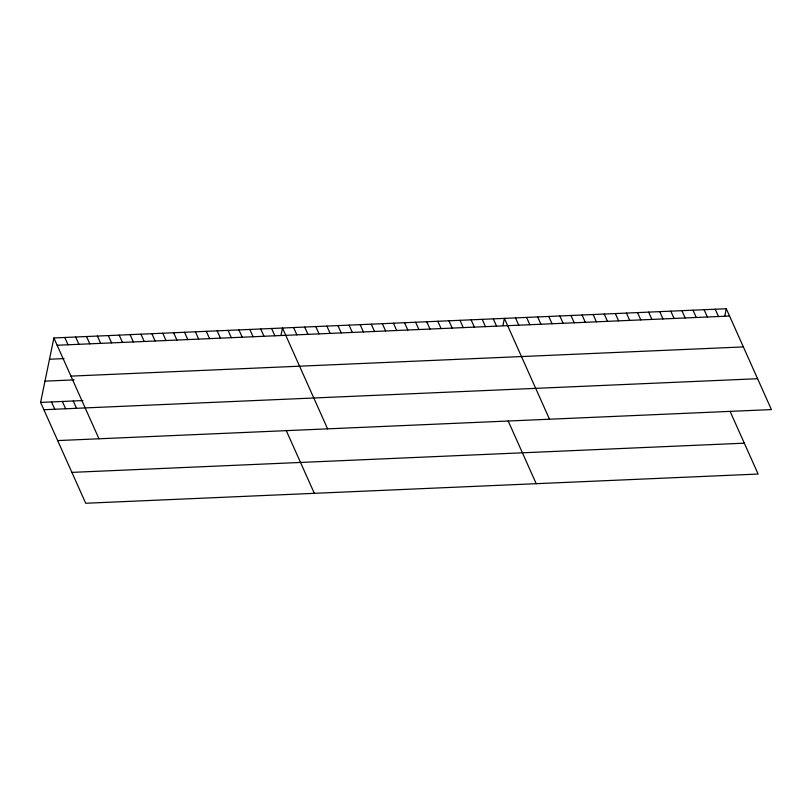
<?xml version="1.0" encoding="UTF-8"?>
<svg xmlns="http://www.w3.org/2000/svg" width="812" height="812" viewBox="0 0 812 812"><rect width="100%" height="100%" fill="white"/><g stroke="black" fill="none" stroke-linecap="round" stroke-linejoin="round"><path stroke-width="1.22" d="M730.089 411.369L758.124 474.046L85.707 503.257L40.6 402.417L53.876 337.954L726.293 308.743L771.4 409.583L57.672 440.581M281.033 335.112L282.495 328.028L327.612 428.868M502.932 325.47L504.394 318.385L549.501 419.225M724.832 315.838L726.293 308.743M57.144 345.252L729.552 316.041M49.491 359.229L64.016 358.599M70.948 376.129L743.366 346.917M44.985 381.143L74.014 379.884M40.6 402.417L82.936 400.57M43.868 409.715L757.596 378.717M71.903 472.381L744.31 443.169M715.199 309.23L718.458 316.528M704.106 309.707L707.364 317.005M693.012 310.194L696.27 317.492M681.907 310.671L685.176 317.969M670.813 311.158L674.082 318.456M659.72 311.635L662.988 318.933M648.626 312.123L651.894 319.42M637.532 312.6L640.8 319.898M626.438 313.087L629.706 320.385M615.344 313.564L618.612 320.862M604.25 314.051L607.508 321.349M593.156 314.528L596.414 321.826M582.062 315.015L585.32 322.313M570.968 315.492L574.226 322.79M559.864 315.98L563.132 323.277M548.77 316.457L552.038 323.755M537.676 316.934L540.944 324.242M526.582 317.421L529.85 324.719M515.488 317.898L518.756 325.206M493.3 318.862L496.568 326.16M482.206 319.349L485.474 326.647M471.112 319.827L474.37 327.124M508.19 421.012L536.224 483.688M460.018 320.314L463.276 327.612M448.924 320.791L452.182 328.089M437.83 321.278L441.089 328.576M426.726 321.755L429.995 329.053M415.632 322.242L418.901 329.54M404.538 322.719L407.807 330.017M393.444 323.206L396.713 330.504M382.35 323.683L385.619 330.981M371.257 324.171L374.525 331.469M360.163 324.648L363.431 331.946M349.069 325.135L352.337 332.433M337.975 325.612L341.233 332.91M326.881 326.099L330.139 333.397M315.787 326.576L319.045 333.874M304.693 327.063L307.951 334.361M293.589 327.54L296.857 334.838M271.614 328.495L274.872 335.792M260.723 328.972L263.991 336.269M249.842 329.449L253.1 336.747M286.291 430.644L314.325 493.32M238.951 329.916L242.22 337.213M228.06 330.393L231.329 337.69M217.18 330.86L220.448 338.157M206.289 331.337L209.557 338.634M195.408 331.803L198.666 339.111M184.517 332.281L187.785 339.578M173.636 332.758L176.894 340.055M162.745 333.224L166.013 340.522M151.854 333.702L155.122 340.999M140.973 334.168L144.231 341.476M130.082 334.645L133.351 341.943M119.202 335.123L122.46 342.42M108.311 335.589L111.579 342.887M97.42 336.067L100.688 343.364M86.539 336.533L89.807 343.841M75.648 337.01L78.916 344.308M64.767 337.487L68.025 344.785M53.876 337.954L98.983 438.795M73.263 400.996L76.521 408.294M62.372 401.463L65.64 408.761M51.491 401.94L54.749 409.238"/></g></svg>
